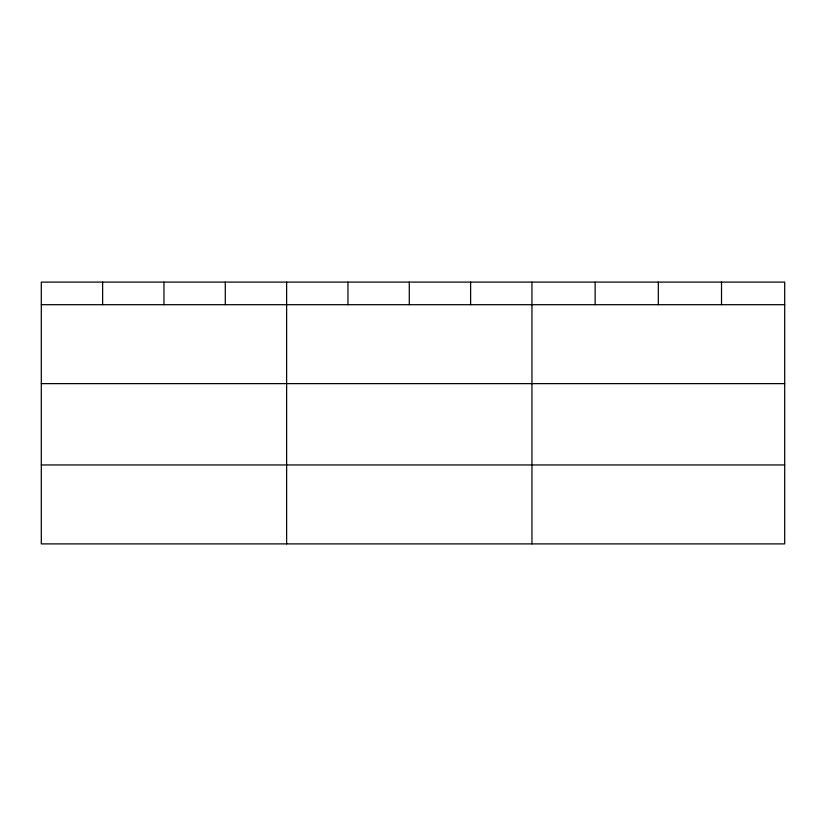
<?xml version="1.0" encoding="UTF-8"?>
<svg xmlns="http://www.w3.org/2000/svg" width="826" height="826" viewBox="0 0 826 826"><rect width="100%" height="100%" fill="white"/><g stroke="black" fill="none" stroke-linecap="round" stroke-linejoin="round"><path stroke-width="1.24" d="M784.7 383.625L784.7 282.11L41.3 282.11L41.3 543.89L784.7 543.89L784.7 383.625L41.3 383.625M41.3 304.691L784.7 304.691M41.3 464.955L784.7 464.955M721.511 282.11L721.511 304.691M658.322 282.11L658.322 304.691M595.133 282.11L595.133 304.691M531.944 282.11L531.944 543.89M470.613 282.11L470.613 304.691M409.283 282.11L409.283 304.691M347.952 282.11L347.952 304.691M286.622 282.11L286.622 543.89M225.291 282.11L225.291 304.691M163.961 282.11L163.961 304.691M102.63 282.11L102.63 304.691"/></g></svg>
